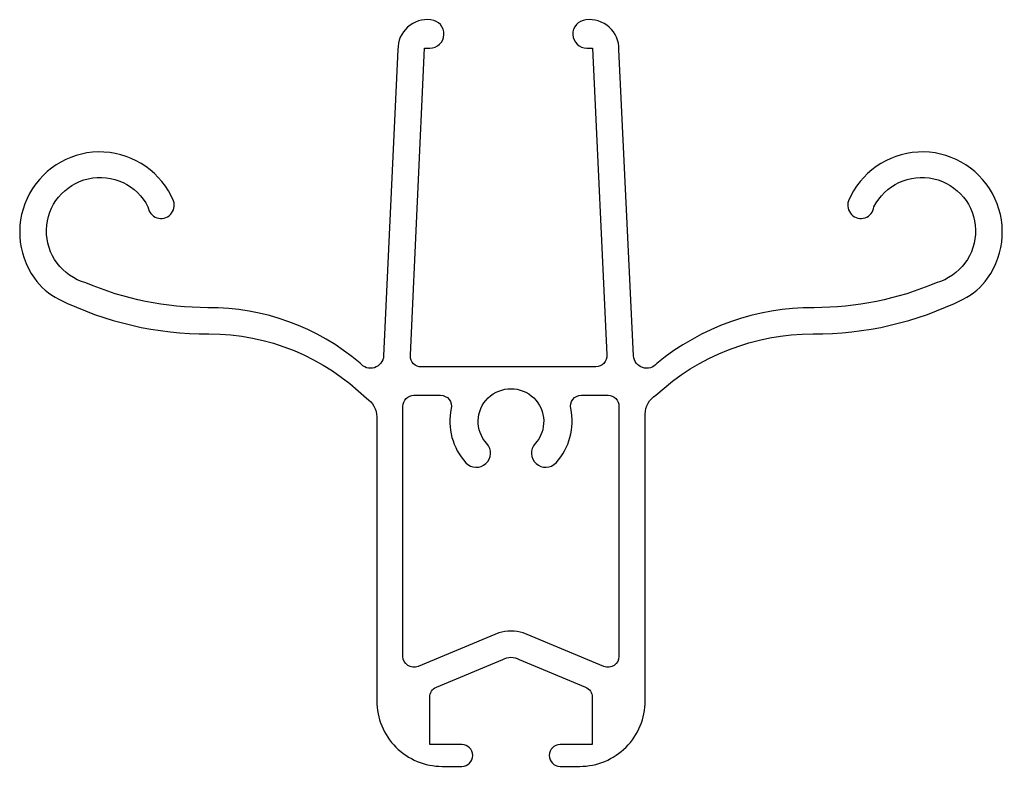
# Model space of a CAD drawing. Extents: x 150.7 to 195.7, y 212.1 to 246.3.
import ezdxf

# ---------------------------------------------------------------- set-up
doc = ezdxf.new("R2010")
doc.units = 0
doc.layers.add('ANA', color=220, linetype='CONTINUOUS')

msp = doc.modelspace()

# ---------------------------------------------------------------- linework, layer by layer
at = {"layer": 'ANA'}
msp.add_lwpolyline([(170.03, 212.094), (170.93, 212.094, 1), (170.93, 213.094), (169.455, 213.094), (169.455, 215.26, -0.303016), (169.763, 215.722), (172.811, 216.988, -0.284908), (173.549, 216.988), (176.597, 215.722, -0.303016), (176.905, 215.26), (176.905, 213.094), (175.43, 213.094, 1), (175.43, 212.094), (176.33, 212.094, 0.414214), (179.33, 215.094), (179.33, 228.234, -0.26438), (179.819, 229.093, -0.189511), (187.02, 231.907, 0.117036), (193.905, 233.497, 0.124436), (195.022, 234.453, 1.114886), (188.644, 237.996, 1.102104), (189.815, 237.72, -1.537614), (192.664, 234.246, -0.102357), (187.066, 233.107, 0.175551), (179.865, 230.551, -0.689046), (178.8, 230.903), (178.125, 244.932, 0.459187), (176.612, 246.292, 0.96096), (176.664, 244.994), (176.914, 244.994), (177.569, 230.94, -0.441845), (177.072, 230.394), (169.072, 230.394, -0.414214), (168.572, 230.894, -0.023357), (168.574, 230.94), (169.212, 244.994), (169.462, 244.994, 0.96096), (169.513, 246.292, 0.459163), (168, 244.932), (167.343, 230.904, -0.702198), (166.266, 230.567, 0.179849), (159.292, 233.107, -0.102254), (153.699, 234.246, -1.537614), (156.548, 237.72, 1.102104), (157.719, 237.996, 1.114886), (151.341, 234.453, 0.124436), (152.458, 233.497, 0.117036), (159.343, 231.907, -0.19737), (166.553, 228.955, -0.260814), (167.03, 228.103), (167.03, 215.094, 0.414214)], format="xyb", close=True, dxfattribs=at)
at = {"layer": 'ANA', "color": 230, "linetype": 'BYBLOCK'}
msp.add_lwpolyline([(172.626, 218.211), (168.922, 216.672, -0.5349), (168.23, 217.133), (168.23, 228.594, -0.414214), (168.73, 229.094), (169.955, 229.094, -0.478297), (170.444, 228.488, 0.243077), (171.112, 226.005, 1), (172.072, 226.882, -2.267446), (174.288, 226.882, 1), (175.248, 226.005, 0.243077), (175.916, 228.488, -0.478297), (176.405, 229.094), (177.63, 229.094, -0.414214), (178.13, 228.594), (178.13, 217.133, -0.5349), (177.438, 216.672), (173.734, 218.211, 0.149157)], format="xyb", close=True, dxfattribs=at)

doc.saveas('drawing.dxf')
